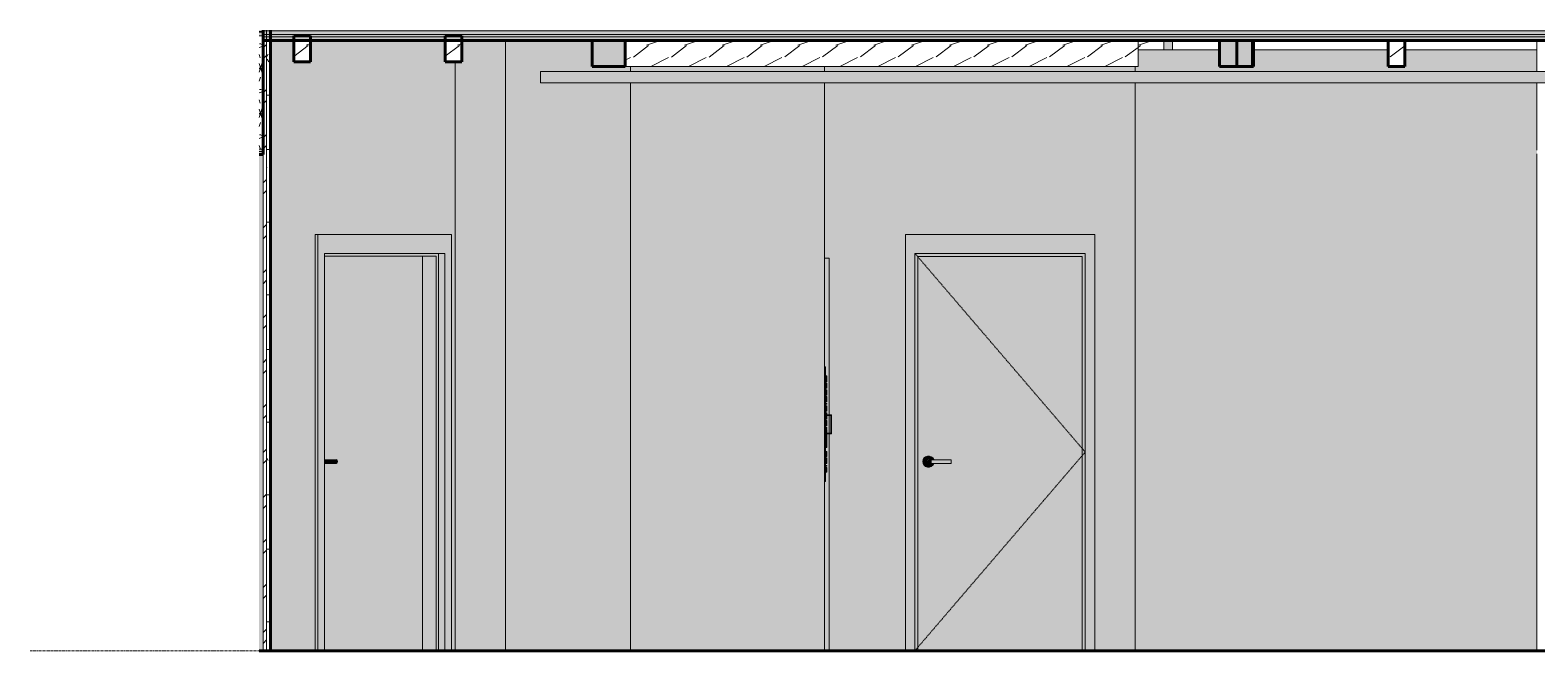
# Model space of a CAD drawing. Header units: inches. Extents: x -3547 to 1646, y 123 to 485.
# Drawn here: x -2197.8 to -1879.3, y 136 to 267.2 of the extents above; entities that cross this region are included whole.
import ezdxf

# ---------------------------------------------------------------- set-up
doc = ezdxf.new("R2010")
doc.units = ezdxf.units.IN
doc.header["$MEASUREMENT"] = 0
doc.linetypes.add('Dash 1_16_', pattern=[0.125, 0.0625, -0.0625])
doc.linetypes.add('Grid Line 1_2_', pattern=[0.875, 0.5, -0.125, 0.125, -0.125])
for name, color, linetype, lineweight in [('0-2', 7, 'Continuous', 9), ('0-3', 50, 'Continuous', 5), ('0-4', 10, 'Continuous', 18), ('A-DOOR', 31, 'Continuous', 18), ('A-DOOR-1', 31, 'Continuous', 9), ('A-DOOR-3', 254, 'Continuous', 18), ('A-DOOR-4', 21, 'Continuous', 18), ('A-DOOR-5', 7, 'Dash 1_16_', 9), ('A-DOOR-6', 7, 'Continuous', 9), ('A-DOOR-FRAM', 31, 'Continuous', 9), ('A-DOOR-FRAM-1', 31, 'Continuous', 18), ('A-DOOR-FRAM-2', 9, 'Continuous', 18), ('A-DOOR-FRAM-3', 7, 'Continuous', 9), ('A-FLOR-1', 8, 'Continuous', 5), ('A-FLOR-2', 250, 'Continuous', 60), ('A-FLOR-3', 10, 'Continuous', 18), ('A-FLOR-LEVL-1', 51, 'Grid Line 1_2_', 9), ('A-FLOR-MCUT-1', 10, 'Continuous', 18), ('A-FLOR-PATT-1', 7, 'Continuous', 9), ('A-FLOR-PATT-2', 252, 'Continuous', 9), ('A-FLOR-PATT-3', 253, 'Continuous', 9), ('A-WALL', 113, 'Continuous', 18), ('A-WALL-PATT-1', 111, 'Continuous', 9), ('E-FIRE', 2, 'Continuous', 9), ('I-WALL', 2, 'Continuous', 18), ('I-WALL-1', 2, 'Continuous', 5), ('I-WALL-2', 2, 'Continuous', 60), ('I-WALL-3', 10, 'Continuous', 18), ('P-PIPE', 3, 'Continuous', 9), ('P-PIPE-1', 3, 'Continuous', 5), ('S-BEAM', 12, 'Continuous', 9), ('S-BEAM-1', 250, 'Continuous', 60), ('S-BEAM-2', 7, 'Continuous', 9), ('S-BEAM-3', 35, 'Continuous', 9)]:
    doc.layers.add(name, color=color, linetype=linetype, lineweight=lineweight)
pattern_1 = [(0, (0.359, 0), (0, 2.399), []), (315, (0.359, 0), (2.3985062, 0), [3.393, -3.393]), (45, (0.359, 0), (2.3985062, 0), [3.393, -3.393])]
pattern_2 = [(216.87, (3.558, 7.997), (23.9897714, 15.9936429), [3.998, -35.986]), (206.565, (8.356, 5.598), (-7.9970807, -7.996619), [8.941, -8.941]), (198.435, (8.356, 1.599), (-15.9938446, -7.9970983), [5.058, -20.23])]

# ---------------------------------------------------------------- blocks, each defined once
blk = doc.blocks.new('CTR - 1st Phase - Shell_rvt-2-INTERIOR ELEVATION - CORRIDOR WEST _202_W_ - 2ND FLOOR - WEST WALL2')
at = {"layer": 'A-FLOR-1'}
blk.add_hatch(color=256, dxfattribs=at).paths.add_polyline_path([(2916.39, 265.75), (3498.95, 265.75), (3498.95, 266.25), (2449.58, 266.25), (2449.58, 265.75), (2908.19, 265.75)], flags=0)
at = {"layer": 'A-FLOR-PATT-1'}
h = blk.add_hatch(dxfattribs=at)
h.set_pattern_fill('FP_10', color=256, style=0, pattern_type=2)
h.set_pattern_definition(pattern_1)
h.paths.add_polyline_path([(3466.13, 267), (3498.95, 267), (3498.95, 267.18), (2449.58, 267.18), (2449.58, 267), (3457.92, 267)], flags=0)
h = blk.add_hatch(dxfattribs=at)
h.set_pattern_fill('FP_10', color=256, style=0, pattern_type=2)
h.set_pattern_definition(pattern_1)
h.paths.add_polyline_path([(2449.58, 265), (3498.95, 265), (3498.95, 265.75), (2449.58, 265.75)], flags=0)
h = blk.add_hatch(dxfattribs=at)
h.set_pattern_fill('FP_8', color=256, style=0, pattern_type=2)
h.set_pattern_definition([(135, (0.359, 0), (-2.1213203, -2.1213203), [])])
h.paths.add_polyline_path([(2449.58, 135.98), (2449.58, 136), (2448.71, 136), (2448.71, 135.98)], flags=0)
at = {"layer": 'A-FLOR-PATT-2'}
h = blk.add_hatch(dxfattribs=at)
h.set_pattern_fill('FP_9', color=256, style=0, pattern_type=2)
h.set_pattern_definition([(161.57, (0.599, 0.24), (-1.92045124, 0.00015035), [0, -13.661, 1.517, 0]), (18.43, (0.119, 0.24), (-1.92045124, -0.00015035), [0, -13.661, 1.517, 0]), (108.43, (0.599, 0.24), (0.95996907, -4.80073665), [4.553, -10.625]), (71.57, (0.119, 0.24), (0.95996907, 4.80073665), [4.553, -10.625])])
h.paths.add_polyline_path([(2449.58, 242), (2449.58, 266), (2448.71, 266), (2448.71, 242)], flags=0)
at = {"layer": 'A-FLOR-PATT-3'}
h = blk.add_hatch(dxfattribs=at)
h.set_pattern_fill('FP_11', color=256, style=0, pattern_type=2)
h.set_pattern_definition([(0, (0.359, 0), (7.68, 1.92), [0.634, -5.126, 0.634, -5.126, -30.72]), (0, (0.359, 0), (7.68, 1.92), [-11.52, 0.634, -10.886, 0.634, -5.126, -13.44]), (0, (0.359, 0), (7.68, 1.92), [-28.8, 0.634, -3.206, 0.634, -8.966]), (120, (3.239, 0.96), (-5.5027688, 5.6910751), [0.634, -5.126, 0.634, -5.126, -30.72]), (120, (3.239, 0.96), (-5.5027688, 5.6910751), [-11.52, 0.634, -10.886, 0.634, -5.126, -13.44]), (120, (3.239, 0.96), (-5.5027688, 5.6910751), [-28.8, 0.634, -3.206, 0.634, -8.966]), (240, (4.199, 4.8), (-2.1772312, -7.6110751), [0.634, -5.126, 0.634, -5.126, -30.72]), (240, (4.199, 4.8), (-2.1772312, -7.6110751), [-11.52, 0.634, -10.886, 0.634, -5.126, -13.44]), (240, (4.199, 4.8), (-2.1772312, -7.6110751), [-28.8, 0.634, -3.206, 0.634, -8.966])])
h.paths.add_polyline_path([(2449.58, 266.25), (3498.95, 266.25), (3498.95, 267), (2449.58, 267)], flags=0)
at = {"layer": 'A-FLOR-2'}
for p, q in [((2449.58, 240.87), (2449.58, 267.18)), ((2449.58, 267.18), (2449.58, 265)), ((2449.58, 265), (3498.95, 265)), ((2448.71, 240.87), (2449.58, 240.87)), ((2449.58, 136), (2448.71, 136)), ((3498.95, 136), (2449.58, 136))]:
    blk.add_line(p, q, dxfattribs=at)
at = {"layer": 'A-FLOR-3'}
blk.add_line((2641.75, 263), (2641.75, 265), dxfattribs=at)
at = {"layer": 'A-FLOR-MCUT-1'}
for p, q in [((2449.58, 266.87), (2448.71, 266.87)), ((2449.58, 266.75), (2448.71, 266.75)), ((2449.58, 266), (2448.71, 266)), ((3498.95, 267), (2449.58, 267)), ((3498.95, 266.25), (2449.58, 266.25)), ((3498.95, 265.75), (2449.58, 265.75)), ((2449.58, 242), (2448.71, 242)), ((2449.58, 241.5), (2448.71, 241.5)), ((2449.58, 135.98), (2449.58, 136)), ((2449.58, 136), (2449.58, 135.98))]:
    blk.add_line(p, q, dxfattribs=at)
blk = doc.blocks.new('HOLLOW METAL - STAIR DOOR 3-0 x 7-0-2683074-INTERIOR ELEVATION - CORRIDOR WEST _202_W_ - 2ND FLOOR - WEST WALL2')
at = {"layer": 'A-DOOR-3'}
h = blk.add_hatch(color=256, dxfattribs=at)
h.paths.add_polyline_path([(2590, 175.72), (2589.91, 175.88), (2589.9, 175.9), (2589.88, 176), (2589.91, 176.14), (2589.98, 176.25), (2589.99, 176.25), (2589.94, 175.99), (2589.99, 175.75)], flags=0)
h.paths.add_polyline_path([(2590.18, 174.82), (2590.48, 174.86), (2590.77, 174.98), (2591.01, 175.16), (2591.2, 175.41), (2591.27, 175.61), (2590.16, 175.62), (2590.02, 175.71), (2590, 175.75), (2589.94, 176.01), (2590.02, 176.29), (2590.12, 176.36), (2590.25, 176.39), (2590.37, 176.38), (2590.46, 176.38), (2591.28, 176.39), (2591.2, 176.59), (2591.01, 176.84), (2590.77, 177.02), (2590.48, 177.14), (2590.18, 177.18), (2589.87, 177.14), (2589.53, 176.98), (2589.34, 176.84), (2589.16, 176.59), (2589.04, 176.31), (2589, 176), (2589.04, 175.69), (2589.16, 175.41), (2589.34, 175.16), (2589.59, 174.98), (2589.87, 174.86)], flags=0)
for points in [[(2590.87, 175.61), (2590.87, 176), (2589.88, 176), (2589.93, 175.83), (2589.98, 175.75), (2590.02, 175.71), (2590.13, 175.64), (2590.25, 175.61), (2590.38, 175.61), (2590.45, 175.62), (2590.83, 175.62)], [(2595, 176), (2595, 176.39), (2590.87, 176.38), (2590.87, 176), (2592.3, 176)], [(2591.35, 175.61), (2595, 175.62), (2595, 176), (2590.87, 176), (2590.87, 175.61), (2591.28, 175.61)]]:
    blk.add_hatch(color=256, dxfattribs=at).paths.add_polyline_path(points, flags=0)
h = blk.add_hatch(color=256, dxfattribs=at)
h.paths.add_polyline_path([(2590, 176.28), (2589.91, 176.13), (2589.9, 176.1), (2589.9, 176), (2589.93, 176), (2589.99, 176.25)], flags=0)
h.paths.add_polyline_path([(2590.19, 176), (2590.87, 176), (2590.87, 176.39), (2590.83, 176.38), (2590.25, 176.38), (2590.25, 176.39), (2590.11, 176.35), (2590.02, 176.29), (2590, 176.25), (2589.93, 176), (2590.17, 176)], flags=0)
at = {"layer": 'A-DOOR-4'}
h = blk.add_hatch(color=256, dxfattribs=at)
h.paths.add_polyline_path([(2612.81, 136), (2622.7, 136), (2622.7, 219.37), (2587.95, 219.37), (2587.95, 136)], flags=0)
h.paths.add_polyline_path([(2590.18, 174.82), (2589.87, 174.86), (2589.59, 174.98), (2589.34, 175.16), (2589.16, 175.41), (2589.04, 175.69), (2589, 176), (2589.04, 176.31), (2589.16, 176.59), (2589.34, 176.84), (2589.59, 177.02), (2589.87, 177.14), (2590.18, 177.18), (2590.48, 177.14), (2590.83, 176.98), (2591.01, 176.84), (2591.2, 176.59), (2591.28, 176.39), (2595, 176.38), (2595, 175.61), (2591.28, 175.61), (2591.2, 175.41), (2591.01, 175.16), (2590.77, 174.98), (2590.48, 174.86), (2590.25, 174.83)], flags=0)
at = {"layer": 'A-DOOR-FRAM-2'}
for points in [[(2625.32, 136), (2625.32, 224), (2585.32, 224), (2585.32, 136), (2587.32, 136), (2587.32, 220), (2623.32, 220), (2623.32, 136)], [(2622.7, 136), (2623.32, 136), (2623.32, 220), (2587.32, 220), (2587.32, 136), (2587.95, 136), (2587.95, 219.37), (2622.7, 219.37), (2622.7, 158.21)]]:
    blk.add_hatch(color=256, dxfattribs=at).paths.add_polyline_path(points, flags=0)
at = {"layer": 'A-DOOR-5'}
for p, q in [((2587.32, 220), (2623.32, 178)), ((2623.32, 178), (2587.32, 136))]:
    blk.add_line(p, q, dxfattribs=at)
at = {"layer": 'A-DOOR-6'}
for p, q in [((2595, 176.39), (2590.87, 176.39)), ((2590.87, 175.61), (2595, 175.61)), ((2595, 176.39), (2595, 176)), ((2595, 176), (2595, 175.61))]:
    blk.add_line(p, q, dxfattribs=at)
at = {"layer": 'A-DOOR-6', "flags": 128}
for points in [[(2590.87, 176.39), (2590.84, 176.39), (2590.82, 176.39), (2590.8, 176.39), (2590.77, 176.39), (2590.75, 176.39), (2590.73, 176.39), (2590.7, 176.39), (2590.68, 176.39), (2590.66, 176.39), (2590.64, 176.39), (2590.62, 176.39), (2590.59, 176.39), (2590.57, 176.39), (2590.55, 176.39), (2590.53, 176.39), (2590.51, 176.39), (2590.5, 176.39), (2590.48, 176.39), (2590.46, 176.39), (2590.44, 176.39), (2590.43, 176.39), (2590.41, 176.39), (2590.4, 176.39), (2590.38, 176.39), (2590.37, 176.39), (2590.36, 176.39), (2590.35, 176.39), (2590.34, 176.39), (2590.33, 176.39), (2590.32, 176.39), (2590.31, 176.39), (2590.3, 176.39), (2590.3, 176.39), (2590.29, 176.39), (2590.29, 176.39), (2590.28, 176.39), (2590.28, 176.39), (2590.28, 176.39), (2590.28, 176.39)], [(2590.28, 175.61), (2590.28, 175.61), (2590.28, 175.61), (2590.28, 175.61), (2590.28, 175.61), (2590.29, 175.61), (2590.29, 175.61), (2590.3, 175.61), (2590.31, 175.61), (2590.31, 175.61), (2590.32, 175.61), (2590.33, 175.61), (2590.34, 175.61), (2590.35, 175.61), (2590.37, 175.61), (2590.38, 175.61), (2590.39, 175.61), (2590.41, 175.61), (2590.42, 175.61), (2590.44, 175.61), (2590.46, 175.61), (2590.47, 175.61), (2590.49, 175.61), (2590.51, 175.61), (2590.53, 175.61), (2590.55, 175.61), (2590.57, 175.61), (2590.59, 175.61), (2590.61, 175.61), (2590.63, 175.61), (2590.65, 175.61), (2590.68, 175.61), (2590.7, 175.61), (2590.72, 175.61), (2590.74, 175.61), (2590.77, 175.61), (2590.79, 175.61), (2590.81, 175.61), (2590.84, 175.61), (2590.86, 175.61), (2590.87, 175.61)]]:
    blk.add_lwpolyline(points, dxfattribs=at)
at = {"layer": 'A-DOOR-6'}
for start, end in [(19.6343, 180), (180, 340.4367)]:
    blk.add_arc((2590.18, 176), 1.18, start, end, dxfattribs=at)
at = {"layer": 'A-DOOR-FRAM-3'}
for p, q in [((2587.32, 220), (2623.32, 220)), ((2587.32, 136), (2587.32, 220)), ((2623.32, 220), (2623.32, 136)), ((2587.95, 219.37), (2622.7, 219.37)), ((2587.95, 136), (2587.95, 219.37)), ((2622.7, 219.37), (2622.7, 136))]:
    blk.add_line(p, q, dxfattribs=at)
blk = doc.blocks.new('CTR - 1st Phase -Stairs _ Elevators_rvt-2-INTERIOR ELEVATION - CORRIDOR WEST _202_W_ - 2ND FLOOR - WEST WALL2')
at = {"layer": 'I-WALL-3'}
h = blk.add_hatch(color=256, dxfattribs=at)
h.paths.add_polyline_path([(2569.2, 136), (2585.32, 136), (2585.32, 224), (2625.32, 224), (2625.32, 136), (2633.87, 136), (2633.87, 256.06), (2568.2, 256.06), (2568.2, 219), (2569.2, 219), (2569.2, 185.88), (2569.7, 185.88), (2569.7, 181.88), (2569.2, 181.88), (2569.2, 168.78)], flags=0)
h.paths.add_polyline_path([(2569.2, 182), (2569.57, 182), (2569.57, 185.75), (2569.2, 185.75), (2569.2, 182.38)], flags=0)
h.paths.add_polyline_path([(2579.99, 258.44), (2633.87, 258.44), (2633.87, 259.5), (2568.2, 259.5), (2568.2, 258.44), (2577.94, 258.44)], flags=0)
h.paths.add_polyline_path([(2641.75, 263), (2641.75, 265), (2639.95, 265), (2639.95, 263)], flags=0)
for p, q in [((2585.32, 136), (2585.32, 224)), ((2585.32, 224), (2625.32, 224)), ((2625.32, 224), (2625.32, 136))]:
    blk.add_line(p, q, dxfattribs=at)
at = {"layer": '0-4'}
blk.add_blockref('HOLLOW METAL - STAIR DOOR 3-0 x 7-0-2683074-INTERIOR ELEVATION - CORRIDOR WEST _202_W_ - 2ND FLOOR - WEST WALL2', (0, 0), dxfattribs=at)
blk = doc.blocks.new('LVL-Laminated Veneer Lumber - 4X6 S_ PINE - NO_ 1-V44-INTERIOR ELEVATION - CORRIDOR WEST _202_W_ - 2ND FLOOR - WEST WALL2')
at = {"layer": 'S-BEAM'}
h = blk.add_hatch(dxfattribs=at)
h.set_pattern_fill('FP_14', color=256, style=0, pattern_type=2)
h.set_pattern_definition(pattern_2)
h.paths.add_polyline_path([(2690.87, 259.5), (2690.87, 265), (2687.37, 265), (2687.37, 259.5)], flags=0)
at = {"layer": 'S-BEAM-1'}
for p, q in [((2690.87, 265), (2687.37, 265)), ((2687.37, 265), (2687.37, 259.5)), ((2690.87, 259.5), (2690.87, 265)), ((2687.37, 259.5), (2690.87, 259.5))]:
    blk.add_line(p, q, dxfattribs=at)
blk = doc.blocks.new('LVL-Laminated Veneer Lumber - 4X6 S_ PINE - NO_ 1-2391456-INTERIOR ELEVATION - CORRIDOR WEST _202_W_ - 2ND FLOOR - WEST WALL2')
at = {"layer": 'S-BEAM'}
h = blk.add_hatch(dxfattribs=at)
h.set_pattern_fill('FP_14', color=256, style=0, pattern_type=2)
h.set_pattern_definition(pattern_2)
h.paths.add_polyline_path([(2633.87, 259.5), (2634.5, 259.5), (2634.5, 265), (2526.12, 265), (2526.12, 259.5), (2629.22, 259.5)], flags=0)
at = {"layer": 'S-BEAM-2'}
for p, q in [((2634.5, 265), (2634.5, 259.5)), ((2634.5, 259.5), (2526.12, 259.5))]:
    blk.add_line(p, q, dxfattribs=at)
blk = doc.blocks.new('LVL-Laminated Veneer Lumber - 4X6 S_ PINE - NO_ 1-2260085-INTERIOR ELEVATION - CORRIDOR WEST _202_W_ - 2ND FLOOR - WEST WALL2')
at = {"layer": 'S-BEAM-2'}
h = blk.add_hatch(dxfattribs=at)
h.set_pattern_fill('FP_14', color=256, style=0, pattern_type=2)
h.set_pattern_definition(pattern_2)
h.paths.add_polyline_path([(2639.95, 263), (2639.95, 265), (2634.5, 265), (2634.5, 263), (2637.43, 263)], flags=0)
blk.add_line((2639.95, 265), (2639.95, 263), dxfattribs=at)
blk = doc.blocks.new('LVL-Laminated Veneer Lumber - 4X6 S_ PINE - NO_ 1-2421977-INTERIOR ELEVATION - CORRIDOR WEST _202_W_ - 2ND FLOOR - WEST WALL2')
at = {"layer": 'S-BEAM'}
h = blk.add_hatch(dxfattribs=at)
h.set_pattern_fill('FP_14', color=256, style=0, pattern_type=2)
h.set_pattern_definition(pattern_2)
h.paths.add_polyline_path([(2459.58, 260.5), (2459.58, 265), (2456.08, 265), (2456.08, 260.5)], flags=0)
at = {"layer": 'S-BEAM-1'}
for p, q in [((2459.58, 266), (2456.08, 266)), ((2456.08, 266), (2456.08, 260.5)), ((2459.58, 260.5), (2459.58, 266)), ((2456.08, 260.5), (2459.58, 260.5))]:
    blk.add_line(p, q, dxfattribs=at)
blk = doc.blocks.new('LVL-Laminated Veneer Lumber - 4X6 S_ PINE - NO_ 1-2421978-INTERIOR ELEVATION - CORRIDOR WEST _202_W_ - 2ND FLOOR - WEST WALL2')
at = {"layer": 'S-BEAM'}
h = blk.add_hatch(dxfattribs=at)
h.set_pattern_fill('FP_14', color=256, style=0, pattern_type=2)
h.set_pattern_definition(pattern_2)
h.paths.add_polyline_path([(2491.58, 260.5), (2491.58, 265), (2488.08, 265), (2488.08, 260.5), (2490.19, 260.5)], flags=0)
at = {"layer": 'S-BEAM-1'}
for p, q in [((2491.58, 266), (2488.08, 266)), ((2488.08, 266), (2488.08, 260.5)), ((2491.58, 260.5), (2491.58, 266)), ((2488.08, 260.5), (2491.58, 260.5))]:
    blk.add_line(p, q, dxfattribs=at)
blk = doc.blocks.new('LVL-Laminated Veneer Lumber - _2_SISTERED 4X6 PINE-2259914-INTERIOR ELEVATION - CORRIDOR WEST _202_W_ - 2ND FLOOR - WEST WALL2')
at = {"layer": 'S-BEAM-3'}
blk.add_hatch(color=256, dxfattribs=at).paths.add_polyline_path([(3408.67, 259.5), (3408.67, 265), (3401.67, 265), (3401.67, 259.5)], flags=0)
at = {"layer": 'S-BEAM-1'}
for p, q in [((3408.67, 265), (3401.67, 265)), ((3401.67, 265), (3401.67, 259.5)), ((3408.67, 259.5), (3408.67, 265)), ((3401.67, 259.5), (3408.67, 259.5))]:
    blk.add_line(p, q, dxfattribs=at)
blk = doc.blocks.new('LVL-Laminated Veneer Lumber - 4X6 S_ PINE - NO_ 1-V45-INTERIOR ELEVATION - CORRIDOR WEST _202_W_ - 2ND FLOOR - WEST WALL2')
at = {"layer": 'S-BEAM'}
h = blk.add_hatch(dxfattribs=at)
h.set_pattern_fill('FP_14', color=256, style=0, pattern_type=2)
h.set_pattern_definition(pattern_2)
h.paths.add_polyline_path([(2658.87, 259.5), (2658.87, 265), (2658.67, 265), (2658.67, 259.5)], flags=0)
at = {"layer": 'S-BEAM-1'}
for p, q in [((2658.87, 265), (2655.37, 265)), ((2655.37, 265), (2655.37, 259.5)), ((2658.87, 259.5), (2658.87, 265)), ((2655.37, 259.5), (2658.87, 259.5))]:
    blk.add_line(p, q, dxfattribs=at)
blk = doc.blocks.new('CTR - 1st Phase - Structure_rvt-2-INTERIOR ELEVATION - CORRIDOR WEST _202_W_ - 2ND FLOOR - WEST WALL2')
at = {"layer": '0-2'}
for name, p in [('LVL-Laminated Veneer Lumber - 4X6 S_ PINE - NO_ 1-2421977-INTERIOR ELEVATION - CORRIDOR WEST _202_W_ - 2ND FLOOR - WEST WALL2', (0, 0)), ('LVL-Laminated Veneer Lumber - 4X6 S_ PINE - NO_ 1-2421978-INTERIOR ELEVATION - CORRIDOR WEST _202_W_ - 2ND FLOOR - WEST WALL2', (0, 0)), ('LVL-Laminated Veneer Lumber - _2_SISTERED 4X6 PINE-2259914-INTERIOR ELEVATION - CORRIDOR WEST _202_W_ - 2ND FLOOR - WEST WALL2', (-882.55, 0)), ('LVL-Laminated Veneer Lumber - 4X6 S_ PINE - NO_ 1-2391456-INTERIOR ELEVATION - CORRIDOR WEST _202_W_ - 2ND FLOOR - WEST WALL2', (0, 0)), ('LVL-Laminated Veneer Lumber - 4X6 S_ PINE - NO_ 1-2260085-INTERIOR ELEVATION - CORRIDOR WEST _202_W_ - 2ND FLOOR - WEST WALL2', (0, 0)), ('LVL-Laminated Veneer Lumber - _2_SISTERED 4X6 PINE-2259914-INTERIOR ELEVATION - CORRIDOR WEST _202_W_ - 2ND FLOOR - WEST WALL2', (-750, 0)), ('LVL-Laminated Veneer Lumber - 4X6 S_ PINE - NO_ 1-V45-INTERIOR ELEVATION - CORRIDOR WEST _202_W_ - 2ND FLOOR - WEST WALL2', (0, 0)), ('LVL-Laminated Veneer Lumber - 4X6 S_ PINE - NO_ 1-V44-INTERIOR ELEVATION - CORRIDOR WEST _202_W_ - 2ND FLOOR - WEST WALL2', (0, 0))]:
    blk.add_blockref(name, p, dxfattribs=at)
blk = doc.blocks.new('HOLLOW METAL - DOUBLE - HM - METAL LEAF - 20 MIN_ - 6-0 x 6-8-2194249-INTERIOR ELEVATION - CORRIDOR WEST _202_W_ - 2ND FLOOR - WEST WALL2')
at = {"layer": 'A-DOOR'}
h = blk.add_hatch(color=256, dxfattribs=at)
h.paths.add_polyline_path([(2569.2, 136), (2569.2, 181.88), (2568.7, 181.88), (2568.7, 181.6), (2568.45, 181.6), (2568.45, 181.53), (2568.7, 181.53), (2568.7, 180.17), (2568.45, 180.17), (2568.45, 180.06), (2568.7, 180.06), (2568.7, 178.97), (2568.45, 178.97), (2568.45, 178.12), (2568.7, 178.12), (2568.7, 177.03), (2568.45, 177.03), (2568.45, 176.8), (2568.7, 176.8), (2568.7, 175.56), (2568.45, 175.56), (2568.45, 175.19), (2568.7, 175.19), (2568.7, 175), (2568.45, 175), (2568.45, 174.73), (2568.7, 174.73), (2568.7, 173.73), (2568.45, 173.73), (2568.45, 171.75), (2568.2, 171.75), (2568.2, 136)], flags=0)
h.paths.add_polyline_path([(2569.2, 182), (2569.2, 185.75), (2568.7, 185.75), (2568.7, 184.95), (2568.45, 184.95), (2568.45, 184.69), (2568.7, 184.69), (2568.7, 183.54), (2568.45, 183.54), (2568.45, 183.17), (2568.7, 183.17), (2568.7, 182.99), (2568.45, 182.99), (2568.45, 182.76), (2568.7, 182.76), (2568.7, 182)], flags=0)
h.paths.add_polyline_path([(2569.2, 185.88), (2569.2, 219), (2568.2, 219), (2568.2, 196), (2568.45, 196), (2568.45, 194.11), (2568.7, 194.11), (2568.7, 192.86), (2568.45, 192.86), (2568.45, 192.59), (2568.7, 192.59), (2568.7, 191.5), (2568.45, 191.5), (2568.45, 191.18), (2568.7, 191.18), (2568.7, 190.03), (2568.45, 190.03), (2568.45, 189.75), (2568.7, 189.75), (2568.7, 188.59), (2568.45, 188.59), (2568.45, 188.29), (2568.7, 188.29), (2568.7, 188.11), (2568.45, 188.11), (2568.45, 187.76), (2568.7, 187.76), (2568.7, 186.61), (2568.45, 186.61), (2568.45, 186.31), (2568.7, 186.29), (2568.7, 185.88)], flags=0)
at = {"layer": 'A-DOOR-1'}
for p, q in [((2569.2, 219), (2568.2, 219)), ((2569.2, 219), (2569.2, 185.88)), ((2569.2, 185.75), (2569.2, 182)), ((2569.2, 181.88), (2569.2, 136))]:
    blk.add_line(p, q, dxfattribs=at)
blk = doc.blocks.new('104416 - Fire Extinguishers - Wall - Class A - Light - 2A-2205461-INTERIOR ELEVATION - CORRIDOR WEST _202_W_ - 2ND FLOOR - WEST WALL2')
at = {"layer": 'E-FIRE'}
for points in [[(2568.2, 171.75), (2568.45, 171.75), (2568.45, 196), (2568.2, 196), (2568.2, 172.75)], [(2568.45, 194.02), (2568.7, 194.02), (2568.7, 194.11), (2568.45, 194.11)], [(2568.7, 193.96), (2568.7, 194.02), (2568.45, 194.02), (2568.45, 193.96)], [(2568.45, 193.8), (2568.7, 193.8), (2568.7, 193.96), (2568.45, 193.96), (2568.45, 193.86)], [(2568.7, 193.5), (2568.7, 193.8), (2568.45, 193.8), (2568.45, 193.5)], [(2568.45, 192.86), (2568.7, 192.86), (2568.7, 193.5), (2568.45, 193.5), (2568.45, 193.38)], [(2568.7, 192.56), (2568.7, 192.59), (2568.45, 192.59), (2568.45, 192.56)], [(2568.7, 191.5), (2568.7, 192.56), (2568.45, 192.56), (2568.45, 191.5)], [(2568.7, 190.99), (2568.7, 191.18), (2568.45, 191.18), (2568.45, 190.99)], [(2568.7, 190.21), (2568.7, 190.99), (2568.45, 190.99), (2568.45, 190.21)], [(2568.7, 190.02), (2568.7, 190.21), (2568.45, 190.21), (2568.45, 190.02)], [(2568.7, 189.72), (2568.7, 189.75), (2568.45, 189.75), (2568.45, 189.72)], [(2568.7, 189.65), (2568.7, 189.72), (2568.45, 189.72), (2568.45, 189.65)], [(2568.45, 189.46), (2568.7, 189.46), (2568.7, 189.65), (2568.45, 189.65), (2568.45, 189.51)], [(2568.45, 189.17), (2568.7, 189.19), (2568.7, 189.46), (2568.45, 189.46), (2568.45, 189.19)], [(2568.7, 188.89), (2568.7, 189.17), (2568.45, 189.17), (2568.45, 188.89)], [(2568.45, 188.7), (2568.7, 188.7), (2568.7, 188.89), (2568.45, 188.88)], [(2568.7, 188.64), (2568.7, 188.7), (2568.45, 188.7), (2568.45, 188.64)], [(2568.7, 188.59), (2568.7, 188.64), (2568.45, 188.64), (2568.45, 188.59)], [(2568.7, 188.11), (2568.7, 188.29), (2568.45, 188.29), (2568.45, 188.11)], [(2568.7, 187.58), (2568.7, 187.76), (2568.45, 187.76), (2568.45, 187.58)], [(2568.7, 187.49), (2568.7, 187.58), (2568.45, 187.58), (2568.45, 187.49)], [(2568.7, 187.17), (2568.7, 187.49), (2568.45, 187.49), (2568.45, 187.17)], [(2568.45, 186.96), (2568.7, 186.96), (2568.7, 187.17), (2568.45, 187.17)], [(2568.7, 186.83), (2568.7, 186.96), (2568.45, 186.96), (2568.45, 186.83)], [(2568.7, 186.79), (2568.7, 186.83), (2568.45, 186.83), (2568.45, 186.79)], [(2568.7, 186.61), (2568.7, 186.79), (2568.45, 186.79), (2568.45, 186.61)], [(2568.7, 186.29), (2568.7, 186.31), (2568.45, 186.29)], [(2568.7, 186.18), (2568.7, 186.29), (2568.45, 186.29), (2568.45, 186.18)], [(2568.7, 185.97), (2568.7, 186.18), (2568.45, 186.18), (2568.45, 185.97)], [(2569.57, 181.88), (2569.7, 181.88), (2569.7, 185.88), (2568.45, 185.88), (2568.45, 185.75), (2569.57, 185.75), (2569.57, 182), (2568.45, 182), (2568.45, 181.88), (2569.2, 181.88)], [(2568.7, 185.3), (2568.7, 185.69), (2568.45, 185.69), (2568.45, 185.3)], [(2568.45, 185.04), (2568.7, 185.04), (2568.7, 185.3), (2568.45, 185.3), (2568.45, 185.18)], [(2568.45, 184.95), (2568.7, 184.95), (2568.7, 185.04), (2568.45, 185.04)], [(2568.7, 184.51), (2568.7, 184.69), (2568.45, 184.69), (2568.45, 184.51)], [(2568.7, 183.74), (2568.7, 184.51), (2568.45, 184.51), (2568.45, 183.74)], [(2568.7, 183.54), (2568.7, 183.74), (2568.45, 183.74), (2568.45, 183.54)], [(2568.7, 182.99), (2568.7, 183.17), (2568.45, 183.17), (2568.45, 182.99)], [(2568.45, 181.44), (2568.7, 181.44), (2568.7, 181.53), (2568.45, 181.53)], [(2568.7, 181.22), (2568.7, 181.44), (2568.45, 181.44), (2568.45, 181.22)], [(2568.7, 180.95), (2568.7, 181.22), (2568.45, 181.22), (2568.45, 180.95)], [(2568.45, 180.84), (2568.7, 180.84), (2568.7, 180.95), (2568.45, 180.95)], [(2568.7, 180.75), (2568.7, 180.84), (2568.45, 180.84), (2568.45, 180.75)], [(2568.7, 180.48), (2568.7, 180.75), (2568.45, 180.74), (2568.45, 180.48)], [(2568.45, 180.26), (2568.7, 180.26), (2568.7, 180.48), (2568.45, 180.48)], [(2568.7, 180.17), (2568.7, 180.26), (2568.45, 180.26), (2568.45, 180.17)], [(2568.7, 180.03), (2568.7, 180.06), (2568.45, 180.06), (2568.45, 180.03)], [(2568.7, 178.97), (2568.7, 180.03), (2568.45, 180.03), (2568.45, 178.97)], [(2568.7, 178.09), (2568.7, 178.12), (2568.45, 178.12), (2568.45, 178.09)], [(2568.7, 177.03), (2568.7, 178.09), (2568.45, 178.09), (2568.45, 177.03)], [(2568.45, 176.71), (2568.7, 176.71), (2568.7, 176.8), (2568.45, 176.8)], [(2568.7, 176.65), (2568.7, 176.71), (2568.45, 176.71), (2568.45, 176.65)], [(2568.7, 176.49), (2568.7, 176.65), (2568.45, 176.65), (2568.45, 176.49)], [(2568.7, 176.19), (2568.7, 176.49), (2568.45, 176.49), (2568.45, 176.19)], [(2568.7, 175.56), (2568.7, 176.19), (2568.45, 176.19), (2568.45, 175.56)], [(2568.7, 175), (2568.7, 175.19), (2568.45, 175.19), (2568.45, 175)], [(2568.7, 173.73), (2568.7, 174.72), (2568.45, 174.72), (2568.45, 173.73)]]:
    blk.add_hatch(color=256, dxfattribs=at).paths.add_polyline_path(points, flags=0)
h = blk.add_hatch(color=256, dxfattribs=at)
h.paths.add_polyline_path([(2568.45, 185.69), (2568.7, 185.69), (2568.7, 185.75), (2568.45, 185.75), (2568.45, 185.71)], flags=0)
h.paths.add_polyline_path([(2568.45, 185.88), (2568.7, 185.88), (2568.7, 185.97), (2568.45, 185.97)], flags=0)
h = blk.add_hatch(color=256, dxfattribs=at)
h.paths.add_polyline_path([(2568.45, 181.6), (2568.7, 181.6), (2568.7, 181.88), (2568.45, 181.88)], flags=0)
h.paths.add_polyline_path([(2568.45, 182), (2568.7, 182), (2568.7, 182.76), (2568.45, 182.76)], flags=0)
for p, q in [((2568.2, 196), (2568.45, 196)), ((2568.45, 196), (2568.45, 171.75)), ((2568.45, 194.11), (2568.7, 194.11)), ((2568.45, 194.02), (2568.7, 194.02)), ((2568.45, 193.96), (2568.7, 193.96)), ((2568.45, 193.8), (2568.7, 193.8)), ((2568.45, 193.5), (2568.7, 193.5)), ((2568.45, 192.86), (2568.7, 192.86)), ((2568.45, 192.59), (2568.7, 192.59)), ((2568.45, 192.56), (2568.7, 192.56)), ((2568.45, 191.5), (2568.7, 191.5)), ((2568.45, 191.18), (2568.7, 191.18)), ((2568.7, 194.11), (2568.7, 194.02)), ((2568.7, 194.02), (2568.7, 193.96)), ((2568.7, 193.96), (2568.7, 193.8)), ((2568.7, 193.8), (2568.7, 193.5)), ((2568.7, 193.5), (2568.7, 192.86)), ((2568.7, 192.59), (2568.7, 192.56)), ((2568.7, 192.56), (2568.7, 191.5)), ((2568.7, 191.18), (2568.7, 190.99)), ((2568.45, 190.99), (2568.7, 190.99)), ((2568.45, 190.21), (2568.7, 190.21)), ((2568.45, 190.02), (2568.7, 190.02)), ((2568.45, 189.75), (2568.7, 189.75)), ((2568.45, 189.72), (2568.7, 189.72)), ((2568.45, 189.65), (2568.7, 189.65)), ((2568.45, 189.46), (2568.7, 189.46)), ((2568.45, 189.17), (2568.7, 189.17)), ((2568.45, 188.89), (2568.7, 188.89)), ((2568.45, 188.7), (2568.7, 188.7)), ((2568.45, 188.64), (2568.7, 188.64)), ((2568.7, 188.59), (2568.45, 188.59)), ((2568.45, 188.29), (2568.7, 188.29)), ((2568.45, 188.11), (2568.7, 188.11)), ((2568.7, 190.99), (2568.7, 190.21)), ((2568.7, 190.21), (2568.7, 190.02)), ((2568.7, 189.75), (2568.7, 189.72)), ((2568.7, 189.72), (2568.7, 189.65)), ((2568.7, 189.65), (2568.7, 189.46)), ((2568.7, 189.46), (2568.7, 189.17)), ((2568.7, 189.17), (2568.7, 188.89)), ((2568.7, 188.89), (2568.7, 188.7)), ((2568.7, 188.7), (2568.7, 188.64)), ((2568.7, 188.64), (2568.7, 188.59)), ((2568.7, 188.29), (2568.7, 188.11)), ((2568.45, 187.76), (2568.7, 187.76)), ((2568.7, 187.58), (2568.45, 187.58)), ((2568.45, 187.49), (2568.7, 187.49)), ((2568.45, 187.17), (2568.7, 187.17)), ((2568.45, 186.96), (2568.7, 186.96)), ((2568.45, 186.83), (2568.7, 186.83)), ((2568.45, 186.79), (2568.7, 186.79)), ((2568.45, 186.61), (2568.7, 186.61)), ((2568.45, 186.31), (2568.7, 186.31)), ((2568.45, 186.29), (2568.7, 186.29)), ((2568.45, 186.18), (2568.7, 186.18)), ((2568.45, 185.97), (2568.7, 185.97)), ((2569.7, 185.88), (2568.45, 185.88)), ((2568.45, 185.75), (2569.57, 185.75)), ((2568.45, 185.69), (2568.7, 185.69)), ((2568.45, 185.3), (2568.7, 185.3)), ((2568.45, 185.04), (2568.7, 185.04)), ((2568.45, 184.95), (2568.7, 184.95)), ((2568.45, 184.69), (2568.7, 184.69)), ((2568.7, 187.76), (2568.7, 187.58)), ((2568.7, 187.58), (2568.7, 187.49)), ((2568.7, 187.49), (2568.7, 187.17)), ((2568.7, 187.17), (2568.7, 186.96)), ((2568.7, 186.96), (2568.7, 186.83)), ((2568.7, 186.83), (2568.7, 186.79)), ((2568.7, 186.79), (2568.7, 186.61)), ((2568.7, 186.29), (2568.7, 186.18)), ((2568.7, 186.18), (2568.7, 185.97)), ((2568.7, 185.97), (2568.7, 185.88)), ((2568.7, 185.75), (2568.7, 185.69)), ((2568.7, 185.69), (2568.7, 185.3)), ((2568.7, 185.3), (2568.7, 185.04)), ((2568.7, 185.04), (2568.7, 184.95)), ((2568.7, 184.69), (2568.7, 184.51)), ((2569.57, 185.75), (2569.57, 182)), ((2569.7, 181.88), (2569.7, 185.88)), ((2568.45, 184.51), (2568.7, 184.51)), ((2568.45, 183.74), (2568.7, 183.74)), ((2568.45, 183.54), (2568.7, 183.54)), ((2568.45, 183.17), (2568.7, 183.17)), ((2568.45, 182.99), (2568.7, 182.99)), ((2568.45, 182.76), (2568.7, 182.76)), ((2569.57, 182), (2568.45, 182)), ((2568.45, 181.88), (2569.7, 181.88)), ((2568.45, 181.6), (2568.7, 181.6)), ((2568.45, 181.53), (2568.7, 181.53)), ((2568.7, 184.51), (2568.7, 183.74)), ((2568.7, 183.74), (2568.7, 183.54)), ((2568.7, 183.17), (2568.7, 182.99)), ((2568.7, 182.76), (2568.7, 182)), ((2568.7, 181.88), (2568.7, 181.6)), ((2568.7, 181.53), (2568.7, 181.44)), ((2568.45, 181.44), (2568.7, 181.44)), ((2568.45, 181.22), (2568.7, 181.22)), ((2568.45, 180.84), (2568.7, 180.84)), ((2568.45, 180.75), (2568.7, 180.75)), ((2568.45, 180.48), (2568.7, 180.48)), ((2568.45, 180.26), (2568.7, 180.26)), ((2568.7, 180.17), (2568.45, 180.17)), ((2568.45, 180.06), (2568.7, 180.06)), ((2568.45, 180.03), (2568.7, 180.03)), ((2568.45, 178.97), (2568.7, 178.97)), ((2568.7, 181.44), (2568.7, 181.22)), ((2568.7, 181.22), (2568.7, 180.95)), ((2568.7, 180.95), (2568.7, 180.84)), ((2568.7, 180.84), (2568.7, 180.75)), ((2568.7, 180.75), (2568.7, 180.48)), ((2568.7, 180.48), (2568.7, 180.26)), ((2568.7, 180.26), (2568.7, 180.17)), ((2568.7, 180.06), (2568.7, 180.03)), ((2568.7, 180.03), (2568.7, 178.97)), ((2568.45, 178.12), (2568.7, 178.12)), ((2568.45, 178.09), (2568.7, 178.09)), ((2568.45, 177.03), (2568.7, 177.03)), ((2568.45, 176.8), (2568.7, 176.8)), ((2568.45, 176.71), (2568.7, 176.71)), ((2568.45, 176.65), (2568.7, 176.65)), ((2568.45, 176.49), (2568.7, 176.49)), ((2568.45, 176.19), (2568.7, 176.19)), ((2568.45, 175.56), (2568.7, 175.56)), ((2568.45, 175.19), (2568.7, 175.19)), ((2568.7, 178.12), (2568.7, 178.09)), ((2568.7, 178.09), (2568.7, 177.03)), ((2568.7, 176.8), (2568.7, 176.71)), ((2568.7, 176.71), (2568.7, 176.65)), ((2568.7, 176.65), (2568.7, 176.49)), ((2568.7, 176.49), (2568.7, 176.19)), ((2568.7, 176.19), (2568.7, 175.56)), ((2568.7, 175.19), (2568.7, 175)), ((2568.45, 175), (2568.7, 175)), ((2568.45, 174.72), (2568.7, 174.72)), ((2568.45, 173.73), (2568.7, 173.73)), ((2568.7, 174.72), (2568.7, 173.73)), ((2568.2, 171.75), (2568.45, 171.75))]:
    blk.add_line(p, q, dxfattribs=at)
blk = doc.blocks.new('HOLLOW METAL - UNIT DOOR-V48-INTERIOR ELEVATION - CORRIDOR WEST _202_W_ - 2ND FLOOR - WEST WALL2')
at = {"layer": 'A-DOOR'}
for points in [[(2462.53, 136), (2483.26, 136), (2483.26, 219.38), (2462.53, 219.38), (2462.53, 176.39), (2465.09, 176.38), (2465.15, 176.34), (2465.21, 176.28), (2465.28, 176.1), (2465.28, 175.9), (2465.21, 175.72), (2465.12, 175.64), (2465.09, 175.62), (2465.01, 175.61), (2462.53, 175.61), (2462.53, 168.78)], [(2465.12, 176), (2465.29, 176), (2465.25, 176.2), (2465.15, 176.34), (2465.09, 176.38), (2465.01, 176.39), (2462.53, 176.38), (2462.53, 176), (2463.07, 176)], [(2463.07, 175.61), (2465.09, 175.62), (2465.15, 175.66), (2465.21, 175.72), (2465.28, 175.9), (2465.28, 176), (2462.53, 175.99), (2462.53, 175.61)]]:
    blk.add_hatch(color=256, dxfattribs=at).paths.add_polyline_path(points, flags=0)
at = {"layer": 'A-DOOR-FRAM-1'}
for points in [[(2461.11, 136), (2461.11, 224), (2460.58, 224), (2460.58, 136)], [(2462.53, 136), (2462.53, 220), (2487.98, 220), (2487.98, 136), (2489.4, 136), (2489.4, 224), (2461.11, 224), (2461.11, 136)], [(2486.17, 136), (2486.61, 136), (2486.61, 220), (2462.53, 220), (2462.53, 219.38), (2486.17, 219.38), (2486.17, 177.86)], [(2486.66, 136), (2487.98, 136), (2487.98, 220), (2486.61, 220), (2486.61, 136)], [(2483.56, 136), (2486.17, 136), (2486.17, 219.38), (2483.26, 219.38), (2483.26, 136)]]:
    blk.add_hatch(color=256, dxfattribs=at).paths.add_polyline_path(points, flags=0)
at = {"layer": 'A-DOOR-1'}
for p, q in [((2465.01, 176.39), (2462.53, 176.39)), ((2462.53, 175.61), (2465.01, 175.61))]:
    blk.add_line(p, q, dxfattribs=at)
for start_param, end_param in [(4.712389, 6.283185), (3.141593, 4.712389)]:
    blk.add_ellipse((2465.01, 176), major_axis=(0, 0.394), ratio=0.707107, start_param=start_param, end_param=end_param, dxfattribs=at)
at = {"layer": 'A-DOOR-FRAM'}
for p, q in [((2461.11, 224), (2460.58, 224)), ((2489.4, 224), (2461.11, 224)), ((2461.11, 224), (2461.11, 136)), ((2489.4, 224), (2489.4, 136)), ((2462.53, 220), (2487.98, 220)), ((2462.53, 136), (2462.53, 220)), ((2486.61, 220), (2486.61, 136)), ((2487.98, 220), (2487.98, 136)), ((2462.53, 219.38), (2486.17, 219.38)), ((2483.26, 219.38), (2483.26, 136)), ((2486.17, 219.38), (2486.17, 136))]:
    blk.add_line(p, q, dxfattribs=at)

msp = doc.modelspace()

# ---------------------------------------------------------------- hatches: boundary and pattern name
at = {"layer": 'A-WALL-PATT-1'}
h = msp.add_hatch(dxfattribs=at)
h.set_pattern_fill('FP_9', color=256, style=0, pattern_type=2)
h.set_pattern_definition([(161.57, (-4597.5124, 0.24), (-1.92045124, 0.00015035), [0, -13.661, 1.517, 0]), (18.43, (-4597.9924, 0.24), (-1.92045124, -0.00015035), [0, -13.661, 1.517, 0]), (108.43, (-4597.5124, 0.24), (0.95996907, -4.80073665), [4.553, -10.625]), (71.57, (-4597.9924, 0.24), (0.95996907, 4.80073665), [4.553, -10.625])])
h.paths.add_polyline_path([(-2149.4, 136), (-2148.53, 136), (-2148.53, 242), (-2149.4, 242), (-2149.4, 168.78)], flags=0)
h.paths.add_polyline_path([(-2149.4, 266), (-2148.53, 266), (-2148.53, 267.18), (-2149.4, 267.18)], flags=0)
h = msp.add_hatch(dxfattribs=at)
h.set_pattern_fill('FP_12', color=256, style=0, pattern_type=2)
h.set_pattern_definition([(45, (-4597.7524, 0), (-4.751758, 4.751758), []), (45, (-4597.7524, 7.2), (-4.751758, 4.751758), [])])
h.paths.add_polyline_path([(-2147.82, 136), (-2147.82, 265), (-2148.53, 265), (-2148.53, 136)], flags=0)
h = msp.add_hatch(dxfattribs=at)
h.set_pattern_fill('FP_13', color=256, style=0, pattern_type=2)
h.set_pattern_definition([(0, (-4597.7524, 0), (15.36, 3.84), [0.634, -10.886, 0.634, -10.886, -61.44]), (0, (-4597.7524, 0), (15.36, 3.84), [-23.04, 0.634, -22.406, 0.634, -10.886, -26.88]), (0, (-4597.7524, 0), (15.36, 3.84), [-57.6, 0.634, -7.046, 0.634, -18.566]), (120, (-4591.9924, 1.92), (-11.0055376, 11.38215), [0.634, -10.886, 0.634, -10.886, -61.44]), (120, (-4591.9924, 1.92), (-11.0055376, 11.38215), [-23.04, 0.634, -22.406, 0.634, -10.886, -26.88]), (120, (-4591.9924, 1.92), (-11.0055376, 11.38215), [-57.6, 0.634, -7.046, 0.634, -18.566]), (240, (-4590.0724, 9.6), (-4.3544624, -15.22215), [0.634, -10.886, 0.634, -10.886, -61.44]), (240, (-4590.0724, 9.6), (-4.3544624, -15.22215), [-23.04, 0.634, -22.406, 0.634, -10.886, -26.88]), (240, (-4590.0724, 9.6), (-4.3544624, -15.22215), [-57.6, 0.634, -7.046, 0.634, -18.566])])
h.paths.add_polyline_path([(-2146.94, 136), (-2146.94, 265), (-2147.82, 265), (-2147.82, 136)], flags=0)
at = {"layer": 'I-WALL'}
msp.add_hatch(color=256, dxfattribs=at).paths.add_polyline_path([(-2107.92, 136), (-2097.28, 136), (-2097.28, 265), (-2106.53, 265), (-2106.53, 260.5), (-2107.92, 260.5), (-2107.92, 201.58)], flags=0)
h = msp.add_hatch(color=256, dxfattribs=at)
h.paths.add_polyline_path([(-2083.76, 136), (-2070.86, 136), (-2070.86, 256.06), (-2087.03, 256.06), (-2087.03, 136)], flags=0)
h.paths.add_polyline_path([(-2079.66, 258.44), (-2070.86, 258.44), (-2070.86, 259.5), (-2078.99, 259.5), (-2078.99, 265), (-2087.03, 265), (-2087.03, 258.44), (-2080.68, 258.44)], flags=0)
h = msp.add_hatch(color=256, dxfattribs=at)
h.paths.add_polyline_path([(-1956.36, 136), (-1879.34, 136), (-1879.34, 256.06), (-1956.36, 256.06), (-1956.36, 201.58)], flags=0)
h.paths.add_polyline_path([(-1913.51, 258.44), (-1879.34, 258.44), (-1879.34, 263), (-1907.24, 263), (-1907.24, 259.5), (-1910.74, 259.5), (-1910.74, 263), (-1939.24, 263), (-1939.24, 259.5), (-1946.44, 259.5), (-1946.44, 263), (-1956.36, 263), (-1956.36, 258.44), (-1915.56, 258.44)], flags=0)
h = msp.add_hatch(color=256, dxfattribs=at)
h.paths.add_polyline_path([(-2050.94, 136), (-2029.91, 136), (-2029.91, 256.06), (-2070.86, 256.06), (-2070.86, 136)], flags=0)
h.paths.add_polyline_path([(-2055.04, 258.44), (-2029.91, 258.44), (-2029.91, 259.5), (-2070.86, 259.5), (-2070.86, 258.44), (-2056.07, 258.44)], flags=0)
at = {"layer": 'I-WALL-1'}
for points in [[(-2137.53, 136), (-2137.53, 224), (-2108.71, 224), (-2108.71, 136), (-2107.92, 136), (-2107.92, 260.5), (-2110.03, 260.5), (-2110.03, 265), (-2138.53, 265), (-2138.53, 260.5), (-2142.03, 260.5), (-2142.03, 265), (-2146.94, 265), (-2146.94, 136), (-2140, 136)], [(-2097.28, 136), (-2087.03, 136), (-2087.03, 256.06), (-2089.88, 256.06), (-2089.88, 258.44), (-2087.03, 258.44), (-2087.03, 265), (-2097.28, 265), (-2097.28, 201.58)]]:
    msp.add_hatch(color=256, dxfattribs=at).paths.add_polyline_path(points, flags=0)
h = msp.add_hatch(color=256, dxfattribs=at)
h.paths.add_polyline_path([(-1964.24, 136), (-1956.36, 136), (-1956.36, 256.06), (-1964.24, 256.06), (-1964.24, 201.58)], flags=0)
h.paths.add_polyline_path([(-1964.24, 258.44), (-1956.36, 258.44), (-1956.36, 263), (-1963.61, 263), (-1963.61, 259.5), (-1964.24, 259.5), (-1964.24, 258.98)], flags=0)
at = {"layer": 'P-PIPE-1'}
for points in [[(-1880.69, 257.25), (-1144.89, 257.25), (-1144.89, 258.44), (-2089.88, 258.44), (-2089.88, 257.25), (-1882.74, 257.25)], [(-2089.88, 256.06), (-1144.89, 256.06), (-1144.89, 257.25), (-2089.88, 257.25), (-2089.88, 256.1)]]:
    msp.add_hatch(color=256, dxfattribs=at).paths.add_polyline_path(points, flags=0)

# ---------------------------------------------------------------- linework, layer by layer
at = {"layer": 'A-FLOR-LEVL-1'}
msp.add_line((-2197.77, 136), (-1050.81, 136), dxfattribs=at)
at = {"layer": 'A-WALL'}
for p, q in [((-2148.53, 267.18), (-2148.53, 136)), ((-2147.82, 267.18), (-2147.82, 136))]:
    msp.add_line(p, q, dxfattribs=at)
at = {"layer": 'I-WALL'}
for p, q in [((-2097.28, 136), (-2097.28, 265)), ((-1879.34, 265), (-1879.34, 258.44)), ((-1946.44, 263), (-1963.61, 263)), ((-1910.74, 263), (-1939.24, 263)), ((-1879.34, 263), (-1907.24, 263)), ((-2107.92, 136), (-2107.92, 260.5)), ((-2070.86, 259.5), (-2070.86, 258.44)), ((-2070.86, 258.44), (-2070.86, 259.5)), ((-2029.91, 258.44), (-2029.91, 259.5)), ((-1964.24, 258.44), (-1964.24, 259.5)), ((-2070.86, 256.06), (-2070.86, 136)), ((-2070.86, 136), (-2070.86, 256.06)), ((-2029.91, 136), (-2029.91, 256.06)), ((-1964.24, 136), (-1964.24, 256.06)), ((-1879.34, 256.06), (-1879.34, 241.82)), ((-1879.34, 241.07), (-1879.34, 136)), ((-2137.53, 136), (-2137.53, 224))]:
    msp.add_line(p, q, dxfattribs=at)
at = {"layer": 'I-WALL-2'}
for p, q in [((-2146.94, 136), (-2146.94, 267.18)), ((-2149.4, 136), (-2146.94, 136))]:
    msp.add_line(p, q, dxfattribs=at)
at = {"layer": 'P-PIPE'}
for p, q in [((-1144.89, 258.44), (-2089.88, 258.44)), ((-2089.88, 256.06), (-2089.88, 258.44)), ((-2089.88, 256.06), (-1144.89, 256.06))]:
    msp.add_line(p, q, dxfattribs=at)

# ---------------------------------------------------------------- block references
at = {"layer": '0-3'}
for name in ['CTR - 1st Phase - Shell_rvt-2-INTERIOR ELEVATION - CORRIDOR WEST _202_W_ - 2ND FLOOR - WEST WALL2', 'CTR - 1st Phase - Structure_rvt-2-INTERIOR ELEVATION - CORRIDOR WEST _202_W_ - 2ND FLOOR - WEST WALL2', 'CTR - 1st Phase -Stairs _ Elevators_rvt-2-INTERIOR ELEVATION - CORRIDOR WEST _202_W_ - 2ND FLOOR - WEST WALL2']:
    msp.add_blockref(name, (-4598.11, 0), dxfattribs=at)
at = {"layer": 'A-DOOR'}
for name in ['HOLLOW METAL - UNIT DOOR-V48-INTERIOR ELEVATION - CORRIDOR WEST _202_W_ - 2ND FLOOR - WEST WALL2', 'HOLLOW METAL - DOUBLE - HM - METAL LEAF - 20 MIN_ - 6-0 x 6-8-2194249-INTERIOR ELEVATION - CORRIDOR WEST _202_W_ - 2ND FLOOR - WEST WALL2']:
    msp.add_blockref(name, (-4598.11, 0), dxfattribs=at)
at = {"layer": 'E-FIRE'}
msp.add_blockref('104416 - Fire Extinguishers - Wall - Class A - Light - 2A-2205461-INTERIOR ELEVATION - CORRIDOR WEST _202_W_ - 2ND FLOOR - WEST WALL2', (-4598.11, 0), dxfattribs=at)

doc.saveas('drawing.dxf')
